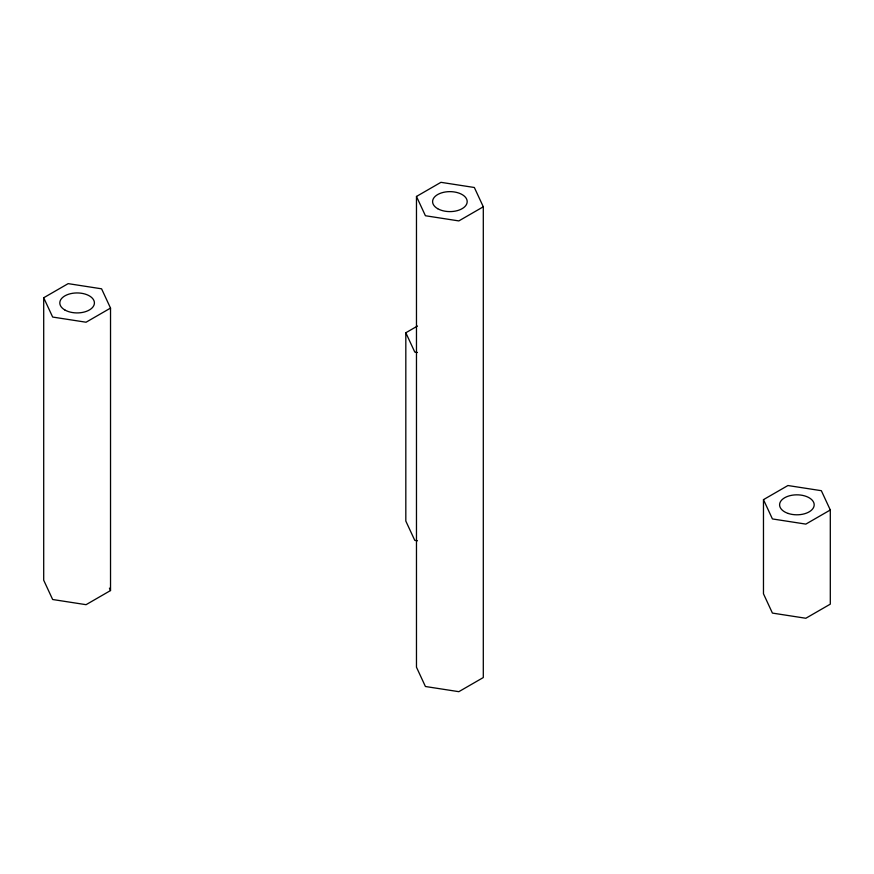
<?xml version="1.0" encoding="UTF-8"?>
<svg xmlns="http://www.w3.org/2000/svg" width="874" height="874" viewBox="0 0 874 874"><rect width="100%" height="100%" fill="white"/><g stroke="black" fill="none" stroke-linecap="round" stroke-linejoin="round"><path stroke-width="1.31" d="M43.7 297.761L68.161 283.635L101.581 288.813L110.528 308.096L110.528 590.551L86.067 604.677L52.659 599.509L43.7 580.216L43.7 297.761L52.659 317.054L86.067 322.222L110.528 308.096M416.472 196.453L440.933 182.327L474.342 187.495L483.3 206.788L483.3 677.547L458.839 691.673L425.419 686.505L416.472 667.212L416.472 196.453L425.419 215.747L458.839 220.914L483.3 206.788M417.444 540.777L414.779 540.361L405.82 521.068L405.82 332.765L417.466 326.046M763.472 499.644L787.933 485.529L821.341 490.696L830.3 509.99L830.3 604.142L805.839 618.257L772.419 613.089L763.472 593.796L763.472 499.644L772.419 518.938L805.839 524.105L830.3 509.99M417.444 352.473L414.779 352.058L405.82 332.765M109.414 588.147L110.528 590.551M64.884 309.997A17.294 9.985 0 0 0 93.824 305.518A17.294 9.985 0 0 0 72.64 293.282A17.294 9.985 0 0 0 64.884 309.997M437.656 208.678A17.294 9.985 0 0 0 466.596 204.21A17.294 9.985 0 0 0 445.412 191.974A17.294 9.985 0 0 0 437.656 208.678M788.239 513.464A17.294 9.985 0 0 0 814.186 504.822A17.294 9.985 0 0 0 788.239 496.17A17.294 9.985 0 0 0 788.239 513.464"/></g></svg>
